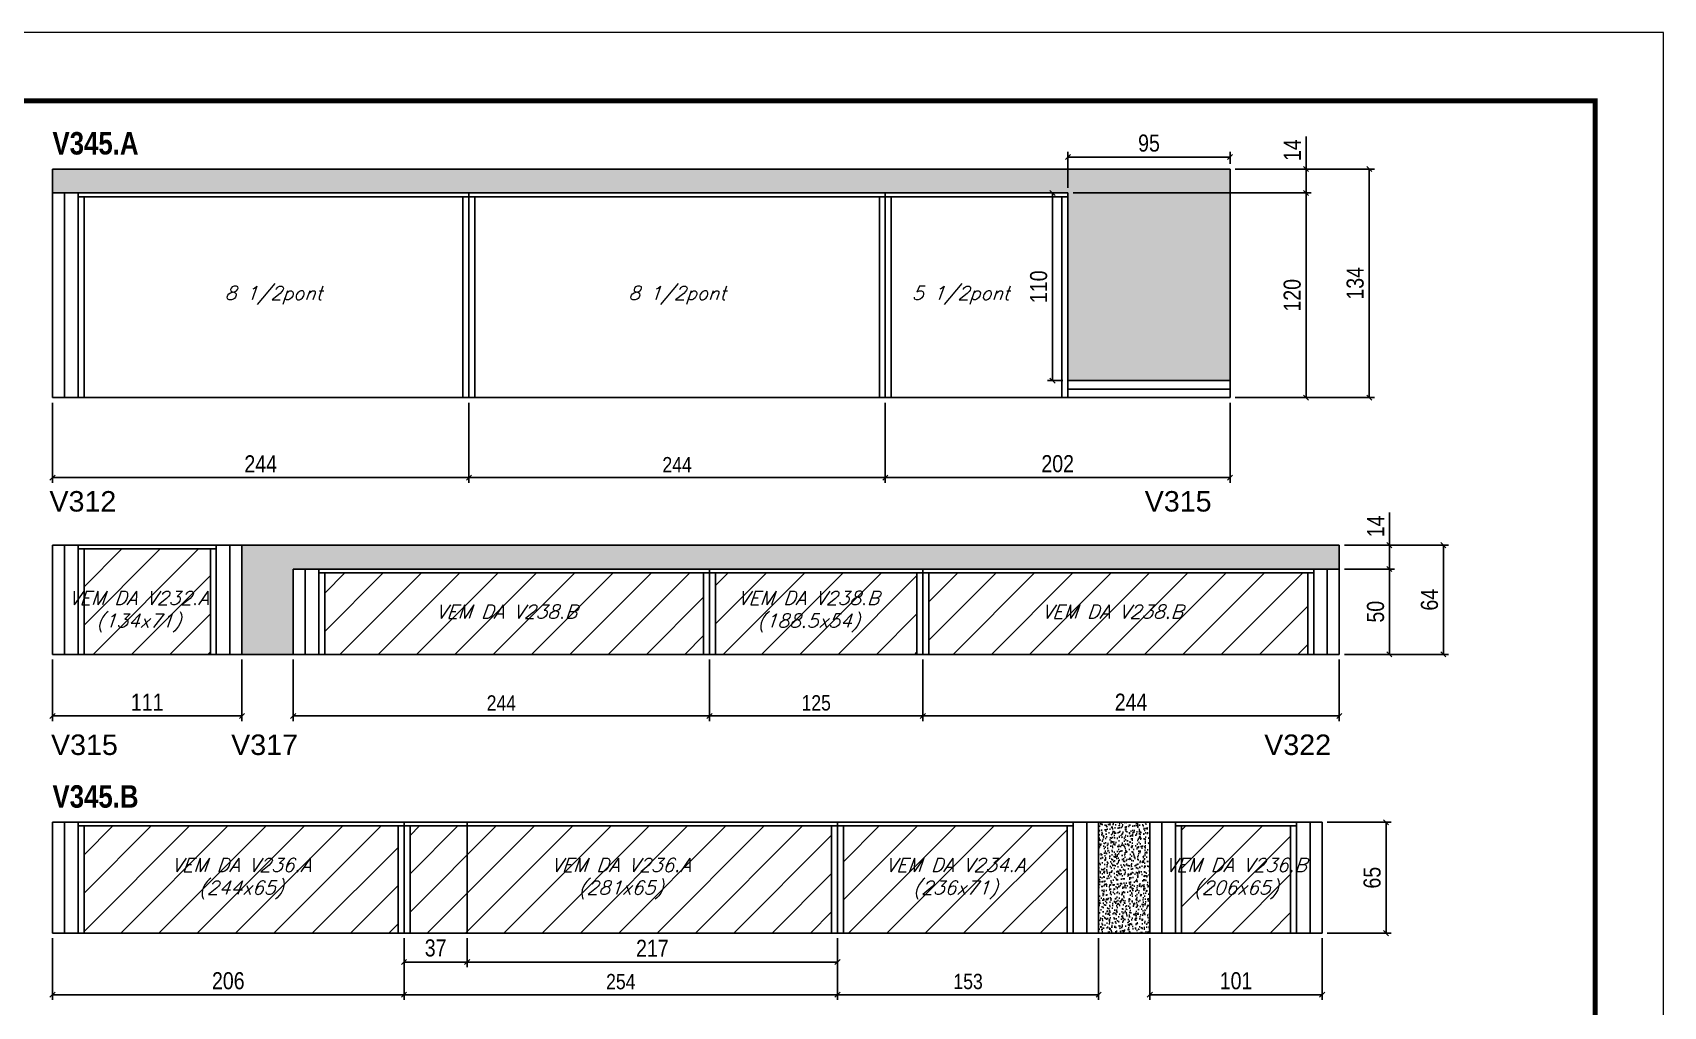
# Model space of a CAD drawing. Extents: x 13154 to 22413, y 1253 to 30260.
# Drawn here: x 18466 to 19421, y 21258 to 21829 of the extents above; entities that cross this region are included whole.
import ezdxf

# ---------------------------------------------------------------- set-up
doc = ezdxf.new("R2010")
doc.units = 0
doc.linetypes.add('DASHED', pattern=[0.75, 0.5, -0.25])
for name, color, linetype in [('5', 5, 'Continuous'), ('COTA', 241, 'Continuous'), ('NOMENCLATURA', 7, 'Continuous'), ('Painéis', 200, 'Continuous'), ('SARR_2.2x10', 60, 'Continuous'), ('SARR_2.2x7', 40, 'Continuous'), ('SARR_3.5x7', 81, 'Continuous'), ('texto', 7, 'Continuous')]:
    doc.layers.add(name, color=color, linetype=linetype)
for name, color, linetype, lineweight in [('Folhas', 255, 'Continuous', 9), ('Hachura', 251, 'Continuous', 9), ('SARRAFO DE PRESSAO', 251, 'DASHED', 9)]:
    doc.layers.add(name, color=color, linetype=linetype, lineweight=lineweight)
doc.styles.add('COTA TECNICA', font='techl___.ttf', dxfattribs={"height": 10})
doc.styles.add('COTA TECNICA-50', font='techl___.ttf', dxfattribs={"height": 9})
doc.styles.add('Romans', font='romans.shx')
doc.styles.get("Standard").update_dxf_attribs({"font": 'arial.ttf'})
doc.styles.add('TECNICA', font='techb___.ttf', dxfattribs={"height": 10})
doc.dimstyles.new('COTA PAINEL-50', dxfattribs={"dimtxt": 9, "dimasz": 3, "dimexe": 3, "dimexo": 3, "dimgap": 3, "dimtad": 1, "dimdec": 1, "dimzin": 12, "dimdsep": 46, "dimtxsty": 'COTA TECNICA-50', "dimblk1": 'OBLIQUE', "dimblk2": 'OBLIQUE', "dimsah": 1, "dimcen": 0.9, "dimclrd": 4, "dimclre": 4, "dimclrt": 240, "dimadec": 1, "dimazin": 3, "dimtfac": 1, "dimtdec": 1, "dimtmove": 0, "dimatfit": 3, "dimfxl": 1, "dimtolj": 1, "dimtzin": 12, "dimarcsym": 0})
doc.dimstyles.new('PAINEL', dxfattribs={"dimtxt": 10, "dimasz": 3, "dimexe": 3, "dimexo": 3, "dimgap": 3, "dimtad": 1, "dimdec": 1, "dimzin": 12, "dimdsep": 46, "dimtxsty": 'COTA TECNICA', "dimblk1": 'OBLIQUE', "dimblk2": 'OBLIQUE', "dimsah": 1, "dimcen": 0.9, "dimclrd": 4, "dimclre": 4, "dimclrt": 240, "dimadec": 1, "dimazin": 3, "dimtfac": 1, "dimtdec": 1, "dimtmove": 0, "dimatfit": 3, "dimfxl": 1, "dimtolj": 1, "dimtzin": 12, "dimarcsym": 0})

# ---------------------------------------------------------------- blocks, each defined once
blk = doc.blocks.new('9999999999')
at = {"layer": 'Folhas'}
blk.add_lwpolyline([(98138.98, 34190.21), (99623.98, 34190.21), (99623.98, 35240.21), (98138.98, 35240.21)], close=True, dxfattribs=at)
at = {"layer": 'Folhas', "color": 30, "const_width": 3}
blk.add_lwpolyline([(98213.98, 34230.21), (99583.98, 34230.21), (99583.98, 35200.21), (98213.98, 35200.21)], close=True, dxfattribs=at)
blk = doc.blocks.new('_Oblique')
at = {"color": 0, "linetype": 'ByBlock', "lineweight": -2}
blk.add_line((-0.5, -0.5), (0.5, 0.5), dxfattribs=at)
blk = doc.blocks.new('*D19')
at = {"layer": 'COTA', "color": 4, "linetype": 'ByBlock', "lineweight": -2, "transparency": 16777216}
for p, q in [((18721.47, 21612.18), (18721.47, 21565.31)), ((18965.47, 21612.18), (18965.47, 21565.31)), ((18721.47, 21568.31), (18965.47, 21568.31))]:
    blk.add_line(p, q, dxfattribs=at)
at = {"layer": 'Defpoints', "color": 0, "linetype": 'ByBlock', "transparency": 16777216}
for p in [(18721.47, 21615.18), (18965.47, 21615.18), (18965.47, 21568.31)]:
    blk.add_point(p, dxfattribs=at)
at = {"layer": 'COTA', "color": 4, "linetype": 'ByBlock', "lineweight": -2, "transparency": 16777216, "xscale": 3, "yscale": 3, "zscale": 3, "rotation": 180}
blk.add_blockref('_Oblique', (18721.47, 21568.31), dxfattribs=at)
at = {"layer": 'COTA', "color": 4, "linetype": 'ByBlock', "lineweight": -2, "transparency": 16777216, "xscale": 3, "yscale": 3, "zscale": 3}
blk.add_blockref('_Oblique', (18965.47, 21568.31), dxfattribs=at)
at = {"layer": 'COTA', "color": 240, "linetype": 'ByBlock', "transparency": 16777216, "insert": (18843.47, 21575.87), "char_height": 9, "attachment_point": 5, "style": 'COTA TECNICA-50'}
blk.add_mtext('\\A1;244', dxfattribs=at)
blk = doc.blocks.new('*D686')
at = {"layer": 'COTA', "color": 4, "linetype": 'ByBlock', "lineweight": -2, "transparency": 16777216}
for p, q in [((18477.47, 21612.18), (18477.47, 21565.31)), ((18721.47, 21612.18), (18721.47, 21565.31)), ((18721.47, 21568.31), (18477.47, 21568.31))]:
    blk.add_line(p, q, dxfattribs=at)
at = {"layer": 'Defpoints', "color": 0, "linetype": 'ByBlock', "transparency": 16777216}
for p in [(18477.47, 21615.18), (18721.47, 21615.18), (18477.47, 21568.31)]:
    blk.add_point(p, dxfattribs=at)
at = {"layer": 'COTA', "color": 4, "linetype": 'ByBlock', "lineweight": -2, "transparency": 16777216, "xscale": 3, "yscale": 3, "zscale": 3, "rotation": 180}
blk.add_blockref('_Oblique', (18477.47, 21568.31), dxfattribs=at)
at = {"layer": 'COTA', "color": 4, "linetype": 'ByBlock', "lineweight": -2, "transparency": 16777216, "xscale": 3, "yscale": 3, "zscale": 3}
blk.add_blockref('_Oblique', (18721.47, 21568.31), dxfattribs=at)
at = {"layer": 'COTA', "color": 240, "linetype": 'ByBlock', "transparency": 16777216, "insert": (18599.47, 21576.38), "char_height": 10, "attachment_point": 5, "style": 'COTA TECNICA'}
blk.add_mtext('\\A1;244', dxfattribs=at)
blk = doc.blocks.new('*D20')
at = {"layer": 'COTA', "color": 4, "linetype": 'ByBlock', "lineweight": -2, "transparency": 16777216}
for p, q in [((18965.47, 21612.18), (18965.47, 21565.31)), ((19167.47, 21612.18), (19167.47, 21565.31)), ((19167.47, 21568.31), (18965.47, 21568.31))]:
    blk.add_line(p, q, dxfattribs=at)
at = {"layer": 'Defpoints', "color": 0, "linetype": 'ByBlock', "transparency": 16777216}
for p in [(18965.47, 21615.18), (19167.47, 21615.18), (18965.47, 21568.31)]:
    blk.add_point(p, dxfattribs=at)
at = {"layer": 'COTA', "color": 4, "linetype": 'ByBlock', "lineweight": -2, "transparency": 16777216, "xscale": 3, "yscale": 3, "zscale": 3, "rotation": 180}
blk.add_blockref('_Oblique', (18965.47, 21568.31), dxfattribs=at)
at = {"layer": 'COTA', "color": 4, "linetype": 'ByBlock', "lineweight": -2, "transparency": 16777216, "xscale": 3, "yscale": 3, "zscale": 3}
blk.add_blockref('_Oblique', (19167.47, 21568.31), dxfattribs=at)
at = {"layer": 'COTA', "color": 240, "linetype": 'ByBlock', "transparency": 16777216, "insert": (19066.47, 21576.41), "char_height": 10, "attachment_point": 5, "style": 'COTA TECNICA'}
blk.add_mtext('\\A1;202', dxfattribs=at)
blk = doc.blocks.new('*D21')
at = {"layer": 'COTA', "color": 4, "linetype": 'ByBlock', "lineweight": -2, "transparency": 16777216}
for p, q in [((19072.47, 21738.18), (19072.47, 21759.19)), ((19167.47, 21752.18), (19167.47, 21759.19)), ((19167.47, 21756.19), (19072.47, 21756.19))]:
    blk.add_line(p, q, dxfattribs=at)
at = {"layer": 'Defpoints', "color": 0, "linetype": 'ByBlock', "transparency": 16777216}
for p in [(19072.47, 21756.19), (19167.47, 21749.18), (19072.47, 21735.18)]:
    blk.add_point(p, dxfattribs=at)
at = {"layer": 'COTA', "color": 4, "linetype": 'ByBlock', "lineweight": -2, "transparency": 16777216, "xscale": 3, "yscale": 3, "zscale": 3, "rotation": 180}
blk.add_blockref('_Oblique', (19072.47, 21756.19), dxfattribs=at)
at = {"layer": 'COTA', "color": 4, "linetype": 'ByBlock', "lineweight": -2, "transparency": 16777216, "xscale": 3, "yscale": 3, "zscale": 3}
blk.add_blockref('_Oblique', (19167.47, 21756.19), dxfattribs=at)
at = {"layer": 'COTA', "color": 240, "linetype": 'ByBlock', "transparency": 16777216, "insert": (19119.97, 21764.33), "char_height": 10, "attachment_point": 5, "style": 'COTA TECNICA'}
blk.add_mtext('\\A1;95', dxfattribs=at)
blk = doc.blocks.new('*D687')
at = {"layer": 'COTA', "color": 4, "linetype": 'ByBlock', "lineweight": -2, "transparency": 16777216}
for p, q in [((19069.47, 21735.18), (19060.45, 21735.18)), ((19063.45, 21735.18), (19063.45, 21625.18)), ((19069.47, 21625.18), (19060.45, 21625.18))]:
    blk.add_line(p, q, dxfattribs=at)
at = {"layer": 'Defpoints', "color": 0, "linetype": 'ByBlock', "transparency": 16777216}
for p in [(19072.47, 21735.18), (19063.45, 21625.18), (19072.47, 21625.18)]:
    blk.add_point(p, dxfattribs=at)
at = {"layer": 'COTA', "color": 4, "linetype": 'ByBlock', "lineweight": -2, "transparency": 16777216, "xscale": 3, "yscale": 3, "zscale": 3}
for p, rotation in [((19063.45, 21735.18), 90), ((19063.45, 21625.18), 270)]:
    blk.add_blockref('_Oblique', p, dxfattribs=dict(at, rotation=rotation))
at = {"layer": 'COTA', "color": 240, "linetype": 'ByBlock', "transparency": 16777216, "insert": (19055.35, 21680.18), "char_height": 10, "attachment_point": 5, "rotation": 90, "style": 'COTA TECNICA'}
blk.add_mtext('\\A1;110', dxfattribs=at)
blk = doc.blocks.new('*D688')
at = {"layer": 'COTA', "color": 4, "linetype": 'ByBlock', "lineweight": -2, "transparency": 16777216}
for p, q in [((19075.47, 21735.18), (19215.02, 21735.18)), ((19212.02, 21615.18), (19212.02, 21735.18)), ((19170.47, 21615.18), (19215.02, 21615.18))]:
    blk.add_line(p, q, dxfattribs=at)
at = {"layer": 'Defpoints', "color": 0, "linetype": 'ByBlock', "transparency": 16777216}
for p in [(19072.47, 21735.18), (19212.02, 21735.18), (19167.47, 21615.18)]:
    blk.add_point(p, dxfattribs=at)
at = {"layer": 'COTA', "color": 4, "linetype": 'ByBlock', "lineweight": -2, "transparency": 16777216, "xscale": 3, "yscale": 3, "zscale": 3}
for p, rotation in [((19212.02, 21735.18), 90), ((19212.02, 21615.18), 270)]:
    blk.add_blockref('_Oblique', p, dxfattribs=dict(at, rotation=rotation))
at = {"layer": 'COTA', "color": 240, "linetype": 'ByBlock', "transparency": 16777216, "insert": (19203.92, 21675.18), "char_height": 10, "attachment_point": 5, "rotation": 90, "style": 'COTA TECNICA'}
blk.add_mtext('\\A1;120', dxfattribs=at)
blk = doc.blocks.new('*D689')
at = {"layer": 'COTA', "color": 4, "linetype": 'ByBlock', "lineweight": -2, "transparency": 16777216}
for p, q in [((19212.02, 21749.18), (19212.02, 21768.29)), ((19170.47, 21749.18), (19215.02, 21749.18)), ((19212.02, 21735.18), (19212.02, 21749.18)), ((19075.47, 21735.18), (19215.02, 21735.18))]:
    blk.add_line(p, q, dxfattribs=at)
at = {"layer": 'Defpoints', "color": 0, "linetype": 'ByBlock', "transparency": 16777216}
for p in [(19167.47, 21749.18), (19212.02, 21749.18), (19072.47, 21735.18)]:
    blk.add_point(p, dxfattribs=at)
at = {"layer": 'COTA', "color": 4, "linetype": 'ByBlock', "lineweight": -2, "transparency": 16777216, "xscale": 3, "yscale": 3, "zscale": 3}
for p, rotation in [((19212.02, 21749.18), 90), ((19212.02, 21735.18), 270)]:
    blk.add_blockref('_Oblique', p, dxfattribs=dict(at, rotation=rotation))
at = {"layer": 'COTA', "color": 240, "linetype": 'ByBlock', "transparency": 16777216, "insert": (19203.95, 21760.24), "char_height": 10, "attachment_point": 5, "rotation": 90, "style": 'COTA TECNICA'}
blk.add_mtext('\\A1;14', dxfattribs=at)
blk = doc.blocks.new('*D690')
at = {"layer": 'COTA', "color": 4, "linetype": 'ByBlock', "lineweight": -2, "transparency": 16777216}
for p, q in [((19170.47, 21749.18), (19252.03, 21749.18)), ((19249.03, 21615.18), (19249.03, 21749.18)), ((19170.47, 21615.18), (19252.03, 21615.18))]:
    blk.add_line(p, q, dxfattribs=at)
at = {"layer": 'Defpoints', "color": 0, "linetype": 'ByBlock', "transparency": 16777216}
for p in [(19167.47, 21749.18), (19249.03, 21749.18), (19167.47, 21615.18)]:
    blk.add_point(p, dxfattribs=at)
at = {"layer": 'COTA', "color": 4, "linetype": 'ByBlock', "lineweight": -2, "transparency": 16777216, "xscale": 3, "yscale": 3, "zscale": 3}
for p, rotation in [((19249.03, 21749.18), 90), ((19249.03, 21615.18), 270)]:
    blk.add_blockref('_Oblique', p, dxfattribs=dict(at, rotation=rotation))
at = {"layer": 'COTA', "color": 240, "linetype": 'ByBlock', "transparency": 16777216, "insert": (19240.81, 21682.18), "char_height": 10, "attachment_point": 5, "rotation": 90, "style": 'COTA TECNICA'}
blk.add_mtext('\\A1;134', dxfattribs=at)
blk = doc.blocks.new('*D22')
at = {"layer": 'COTA', "color": 4, "linetype": 'ByBlock', "lineweight": -2, "transparency": 16777216}
for p, q in [((18862.47, 21461.72), (18862.47, 21425.63)), ((18987.47, 21461.72), (18987.47, 21425.63)), ((18987.47, 21428.63), (18862.47, 21428.63))]:
    blk.add_line(p, q, dxfattribs=at)
at = {"layer": 'Defpoints', "color": 0, "linetype": 'ByBlock', "transparency": 16777216}
for p in [(18862.47, 21464.72), (18987.47, 21464.72), (18862.47, 21428.63)]:
    blk.add_point(p, dxfattribs=at)
at = {"layer": 'COTA', "color": 4, "linetype": 'ByBlock', "lineweight": -2, "transparency": 16777216, "xscale": 3, "yscale": 3, "zscale": 3, "rotation": 180}
blk.add_blockref('_Oblique', (18862.47, 21428.63), dxfattribs=at)
at = {"layer": 'COTA', "color": 4, "linetype": 'ByBlock', "lineweight": -2, "transparency": 16777216, "xscale": 3, "yscale": 3, "zscale": 3}
blk.add_blockref('_Oblique', (18987.47, 21428.63), dxfattribs=at)
at = {"layer": 'COTA', "color": 240, "linetype": 'ByBlock', "transparency": 16777216, "insert": (18924.97, 21436.23), "char_height": 9, "attachment_point": 5, "style": 'COTA TECNICA-50'}
blk.add_mtext('\\A1;125', dxfattribs=at)
blk = doc.blocks.new('*D691')
at = {"layer": 'COTA', "color": 4, "linetype": 'ByBlock', "lineweight": -2, "transparency": 16777216}
for p, q in [((18618.47, 21461.72), (18618.47, 21425.63)), ((18862.47, 21461.72), (18862.47, 21425.63)), ((18862.47, 21428.63), (18618.47, 21428.63))]:
    blk.add_line(p, q, dxfattribs=at)
at = {"layer": 'Defpoints', "color": 0, "linetype": 'ByBlock', "transparency": 16777216}
for p in [(18618.47, 21464.72), (18862.47, 21464.72), (18618.47, 21428.63)]:
    blk.add_point(p, dxfattribs=at)
at = {"layer": 'COTA', "color": 4, "linetype": 'ByBlock', "lineweight": -2, "transparency": 16777216, "xscale": 3, "yscale": 3, "zscale": 3, "rotation": 180}
blk.add_blockref('_Oblique', (18618.47, 21428.63), dxfattribs=at)
at = {"layer": 'COTA', "color": 4, "linetype": 'ByBlock', "lineweight": -2, "transparency": 16777216, "xscale": 3, "yscale": 3, "zscale": 3}
blk.add_blockref('_Oblique', (18862.47, 21428.63), dxfattribs=at)
at = {"layer": 'COTA', "color": 240, "linetype": 'ByBlock', "transparency": 16777216, "insert": (18740.47, 21436.19), "char_height": 9, "attachment_point": 5, "style": 'COTA TECNICA-50'}
blk.add_mtext('\\A1;244', dxfattribs=at)
blk = doc.blocks.new('*D692')
at = {"layer": 'COTA', "color": 4, "linetype": 'ByBlock', "lineweight": -2, "transparency": 16777216}
for p, q in [((18987.47, 21461.72), (18987.47, 21425.63)), ((19231.47, 21461.72), (19231.47, 21425.63)), ((18987.47, 21428.63), (19231.47, 21428.63))]:
    blk.add_line(p, q, dxfattribs=at)
at = {"layer": 'Defpoints', "color": 0, "linetype": 'ByBlock', "transparency": 16777216}
for p in [(18987.47, 21464.72), (19231.47, 21464.72), (19231.47, 21428.63)]:
    blk.add_point(p, dxfattribs=at)
at = {"layer": 'COTA', "color": 4, "linetype": 'ByBlock', "lineweight": -2, "transparency": 16777216, "xscale": 3, "yscale": 3, "zscale": 3, "rotation": 180}
blk.add_blockref('_Oblique', (18987.47, 21428.63), dxfattribs=at)
at = {"layer": 'COTA', "color": 4, "linetype": 'ByBlock', "lineweight": -2, "transparency": 16777216, "xscale": 3, "yscale": 3, "zscale": 3}
blk.add_blockref('_Oblique', (19231.47, 21428.63), dxfattribs=at)
at = {"layer": 'COTA', "color": 240, "linetype": 'ByBlock', "transparency": 16777216, "insert": (19109.47, 21436.7), "char_height": 10, "attachment_point": 5, "style": 'COTA TECNICA'}
blk.add_mtext('\\A1;244', dxfattribs=at)
blk = doc.blocks.new('*D693')
at = {"layer": 'COTA', "color": 4, "linetype": 'ByBlock', "lineweight": -2, "transparency": 16777216}
for p, q in [((19234.47, 21528.72), (19295.45, 21528.72)), ((19292.45, 21464.72), (19292.45, 21528.72)), ((19234.47, 21464.72), (19295.45, 21464.72))]:
    blk.add_line(p, q, dxfattribs=at)
at = {"layer": 'Defpoints', "color": 0, "linetype": 'ByBlock', "transparency": 16777216}
for p in [(19231.47, 21528.72), (19292.45, 21528.72), (19231.47, 21464.72)]:
    blk.add_point(p, dxfattribs=at)
at = {"layer": 'COTA', "color": 4, "linetype": 'ByBlock', "lineweight": -2, "transparency": 16777216, "xscale": 3, "yscale": 3, "zscale": 3}
for p, rotation in [((19292.45, 21528.72), 90), ((19292.45, 21464.72), 270)]:
    blk.add_blockref('_Oblique', p, dxfattribs=dict(at, rotation=rotation))
at = {"layer": 'COTA', "color": 240, "linetype": 'ByBlock', "transparency": 16777216, "insert": (19284.35, 21496.72), "char_height": 10, "attachment_point": 5, "rotation": 90, "style": 'COTA TECNICA'}
blk.add_mtext('\\A1;64', dxfattribs=at)
blk = doc.blocks.new('*D694')
at = {"layer": 'COTA', "color": 4, "linetype": 'ByBlock', "lineweight": -2, "transparency": 16777216}
for p, q in [((19234.47, 21514.72), (19263.86, 21514.72)), ((19260.86, 21464.72), (19260.86, 21514.72)), ((19234.47, 21464.72), (19263.86, 21464.72))]:
    blk.add_line(p, q, dxfattribs=at)
at = {"layer": 'Defpoints', "color": 0, "linetype": 'ByBlock', "transparency": 16777216}
for p in [(19231.47, 21514.72), (19260.86, 21514.72), (19231.47, 21464.72)]:
    blk.add_point(p, dxfattribs=at)
at = {"layer": 'COTA', "color": 4, "linetype": 'ByBlock', "lineweight": -2, "transparency": 16777216, "xscale": 3, "yscale": 3, "zscale": 3}
for p, rotation in [((19260.86, 21514.72), 90), ((19260.86, 21464.72), 270)]:
    blk.add_blockref('_Oblique', p, dxfattribs=dict(at, rotation=rotation))
at = {"layer": 'COTA', "color": 240, "linetype": 'ByBlock', "transparency": 16777216, "insert": (19252.75, 21489.72), "char_height": 10, "attachment_point": 5, "rotation": 90, "style": 'COTA TECNICA'}
blk.add_mtext('\\A1;50', dxfattribs=at)
blk = doc.blocks.new('*D695')
at = {"layer": 'COTA', "color": 4, "linetype": 'ByBlock', "lineweight": -2, "transparency": 16777216}
for p, q in [((19260.86, 21528.72), (19260.86, 21547.83)), ((19234.47, 21528.72), (19263.86, 21528.72)), ((19260.86, 21514.72), (19260.86, 21528.72)), ((19234.47, 21514.72), (19263.86, 21514.72))]:
    blk.add_line(p, q, dxfattribs=at)
at = {"layer": 'Defpoints', "color": 0, "linetype": 'ByBlock', "transparency": 16777216}
for p in [(19231.47, 21528.72), (19260.86, 21528.72), (19231.47, 21514.72)]:
    blk.add_point(p, dxfattribs=at)
at = {"layer": 'COTA', "color": 4, "linetype": 'ByBlock', "lineweight": -2, "transparency": 16777216, "xscale": 3, "yscale": 3, "zscale": 3}
for p, rotation in [((19260.86, 21528.72), 90), ((19260.86, 21514.72), 270)]:
    blk.add_blockref('_Oblique', p, dxfattribs=dict(at, rotation=rotation))
at = {"layer": 'COTA', "color": 240, "linetype": 'ByBlock', "transparency": 16777216, "insert": (19252.79, 21539.77), "char_height": 10, "attachment_point": 5, "rotation": 90, "style": 'COTA TECNICA'}
blk.add_mtext('\\A1;14', dxfattribs=at)
blk = doc.blocks.new('*D696')
at = {"layer": 'COTA', "color": 4, "linetype": 'ByBlock', "lineweight": -2, "transparency": 16777216}
for p, q in [((18477.47, 21461.72), (18477.47, 21425.63)), ((18588.47, 21461.72), (18588.47, 21425.63)), ((18588.47, 21428.63), (18477.47, 21428.63))]:
    blk.add_line(p, q, dxfattribs=at)
at = {"layer": 'Defpoints', "color": 0, "linetype": 'ByBlock', "transparency": 16777216}
for p in [(18477.47, 21464.72), (18588.47, 21464.72), (18477.47, 21428.63)]:
    blk.add_point(p, dxfattribs=at)
at = {"layer": 'COTA', "color": 4, "linetype": 'ByBlock', "lineweight": -2, "transparency": 16777216, "xscale": 3, "yscale": 3, "zscale": 3, "rotation": 180}
blk.add_blockref('_Oblique', (18477.47, 21428.63), dxfattribs=at)
at = {"layer": 'COTA', "color": 4, "linetype": 'ByBlock', "lineweight": -2, "transparency": 16777216, "xscale": 3, "yscale": 3, "zscale": 3}
blk.add_blockref('_Oblique', (18588.47, 21428.63), dxfattribs=at)
at = {"layer": 'COTA', "color": 240, "linetype": 'ByBlock', "transparency": 16777216, "insert": (18532.97, 21436.69), "char_height": 10, "attachment_point": 5, "style": 'COTA TECNICA'}
blk.add_mtext('\\A1;111', dxfattribs=at)
blk = doc.blocks.new('*D25')
at = {"layer": 'COTA', "color": 4, "linetype": 'ByBlock', "lineweight": -2, "transparency": 16777216}
for p, q in [((18683.47, 21298.31), (18683.47, 21262.23)), ((18937.47, 21298.31), (18937.47, 21262.23)), ((18683.47, 21265.23), (18937.47, 21265.23))]:
    blk.add_line(p, q, dxfattribs=at)
at = {"layer": 'Defpoints', "color": 0, "linetype": 'ByBlock', "transparency": 16777216}
for p in [(18683.47, 21301.31), (18937.47, 21301.31), (18937.47, 21265.23)]:
    blk.add_point(p, dxfattribs=at)
at = {"layer": 'COTA', "color": 4, "linetype": 'ByBlock', "lineweight": -2, "transparency": 16777216, "xscale": 3, "yscale": 3, "zscale": 3, "rotation": 180}
blk.add_blockref('_Oblique', (18683.47, 21265.23), dxfattribs=at)
at = {"layer": 'COTA', "color": 4, "linetype": 'ByBlock', "lineweight": -2, "transparency": 16777216, "xscale": 3, "yscale": 3, "zscale": 3}
blk.add_blockref('_Oblique', (18937.47, 21265.23), dxfattribs=at)
at = {"layer": 'COTA', "color": 240, "linetype": 'ByBlock', "transparency": 16777216, "insert": (18810.47, 21272.82), "char_height": 9, "attachment_point": 5, "style": 'COTA TECNICA-50'}
blk.add_mtext('\\A1;254', dxfattribs=at)
blk = doc.blocks.new('*D712')
at = {"layer": 'COTA', "color": 4, "linetype": 'ByBlock', "lineweight": -2, "transparency": 16777216}
for p, q in [((18937.47, 21298.31), (18937.47, 21262.23)), ((19090.47, 21298.31), (19090.47, 21262.23)), ((18937.47, 21265.23), (19090.47, 21265.23))]:
    blk.add_line(p, q, dxfattribs=at)
at = {"layer": 'Defpoints', "color": 0, "linetype": 'ByBlock', "transparency": 16777216}
for p in [(18937.47, 21301.31), (19090.47, 21301.31), (19090.47, 21265.23)]:
    blk.add_point(p, dxfattribs=at)
at = {"layer": 'COTA', "color": 4, "linetype": 'ByBlock', "lineweight": -2, "transparency": 16777216, "xscale": 3, "yscale": 3, "zscale": 3, "rotation": 180}
blk.add_blockref('_Oblique', (18937.47, 21265.23), dxfattribs=at)
at = {"layer": 'COTA', "color": 4, "linetype": 'ByBlock', "lineweight": -2, "transparency": 16777216, "xscale": 3, "yscale": 3, "zscale": 3}
blk.add_blockref('_Oblique', (19090.47, 21265.23), dxfattribs=at)
at = {"layer": 'COTA', "color": 240, "linetype": 'ByBlock', "transparency": 16777216, "insert": (19013.97, 21272.92), "char_height": 9, "attachment_point": 5, "style": 'COTA TECNICA-50'}
blk.add_mtext('\\A1;153', dxfattribs=at)
blk = doc.blocks.new('*D713')
at = {"layer": 'COTA', "color": 4, "linetype": 'ByBlock', "lineweight": -2, "transparency": 16777216}
for p, q in [((18477.47, 21298.31), (18477.47, 21262.23)), ((18683.47, 21298.31), (18683.47, 21262.23)), ((18683.47, 21265.23), (18477.47, 21265.23))]:
    blk.add_line(p, q, dxfattribs=at)
at = {"layer": 'Defpoints', "color": 0, "linetype": 'ByBlock', "transparency": 16777216}
for p in [(18477.47, 21301.31), (18683.47, 21301.31), (18477.47, 21265.23)]:
    blk.add_point(p, dxfattribs=at)
at = {"layer": 'COTA', "color": 4, "linetype": 'ByBlock', "lineweight": -2, "transparency": 16777216, "xscale": 3, "yscale": 3, "zscale": 3, "rotation": 180}
blk.add_blockref('_Oblique', (18477.47, 21265.23), dxfattribs=at)
at = {"layer": 'COTA', "color": 4, "linetype": 'ByBlock', "lineweight": -2, "transparency": 16777216, "xscale": 3, "yscale": 3, "zscale": 3}
blk.add_blockref('_Oblique', (18683.47, 21265.23), dxfattribs=at)
at = {"layer": 'COTA', "color": 240, "linetype": 'ByBlock', "transparency": 16777216, "insert": (18580.47, 21273.33), "char_height": 10, "attachment_point": 5, "style": 'COTA TECNICA'}
blk.add_mtext('\\A1;206', dxfattribs=at)
blk = doc.blocks.new('*D714')
at = {"layer": 'COTA', "color": 4, "linetype": 'ByBlock', "lineweight": -2, "transparency": 16777216}
for p, q in [((19120.47, 21298.31), (19120.47, 21262.23)), ((19221.47, 21298.31), (19221.47, 21262.23)), ((19120.47, 21265.23), (19221.47, 21265.23))]:
    blk.add_line(p, q, dxfattribs=at)
at = {"layer": 'Defpoints', "color": 0, "linetype": 'ByBlock', "transparency": 16777216}
for p in [(19120.47, 21301.31), (19221.47, 21301.31), (19221.47, 21265.23)]:
    blk.add_point(p, dxfattribs=at)
at = {"layer": 'COTA', "color": 4, "linetype": 'ByBlock', "lineweight": -2, "transparency": 16777216, "xscale": 3, "yscale": 3, "zscale": 3, "rotation": 180}
blk.add_blockref('_Oblique', (19120.47, 21265.23), dxfattribs=at)
at = {"layer": 'COTA', "color": 4, "linetype": 'ByBlock', "lineweight": -2, "transparency": 16777216, "xscale": 3, "yscale": 3, "zscale": 3}
blk.add_blockref('_Oblique', (19221.47, 21265.23), dxfattribs=at)
at = {"layer": 'COTA', "color": 240, "linetype": 'ByBlock', "transparency": 16777216, "insert": (19170.97, 21273.33), "char_height": 10, "attachment_point": 5, "style": 'COTA TECNICA'}
blk.add_mtext('\\A1;101', dxfattribs=at)
blk = doc.blocks.new('*D715')
at = {"layer": 'COTA', "color": 4, "linetype": 'ByBlock', "lineweight": -2, "transparency": 16777216}
for p, q in [((19224.47, 21366.31), (19261.85, 21366.31)), ((19258.85, 21366.31), (19258.85, 21301.31)), ((19224.47, 21301.31), (19261.85, 21301.31))]:
    blk.add_line(p, q, dxfattribs=at)
at = {"layer": 'Defpoints', "color": 0, "linetype": 'ByBlock', "transparency": 16777216}
for p in [(19221.47, 21366.31), (19221.47, 21301.31), (19258.85, 21301.31)]:
    blk.add_point(p, dxfattribs=at)
at = {"layer": 'COTA', "color": 4, "linetype": 'ByBlock', "lineweight": -2, "transparency": 16777216, "xscale": 3, "yscale": 3, "zscale": 3}
for p, rotation in [((19258.85, 21366.31), 90), ((19258.85, 21301.31), 270)]:
    blk.add_blockref('_Oblique', p, dxfattribs=dict(at, rotation=rotation))
at = {"layer": 'COTA', "color": 240, "linetype": 'ByBlock', "transparency": 16777216, "insert": (19250.74, 21333.81), "char_height": 10, "attachment_point": 5, "rotation": 90, "style": 'COTA TECNICA'}
blk.add_mtext('\\A1;65', dxfattribs=at)
blk = doc.blocks.new('*D3311')
at = {"layer": 'COTA', "color": 4, "lineweight": -2, "transparency": 16777216}
for p, q in [((18683.47, 21298.31), (18683.47, 21281.37)), ((18720.47, 21298.31), (18720.47, 21281.37)), ((18683.47, 21284.37), (18720.47, 21284.37))]:
    blk.add_line(p, q, dxfattribs=at)
at = {"layer": 'Defpoints', "color": 0, "transparency": 16777216}
for p in [(18683.47, 21301.31), (18720.47, 21301.31), (18720.47, 21284.37)]:
    blk.add_point(p, dxfattribs=at)
at = {"layer": 'COTA', "color": 4, "lineweight": -2, "transparency": 16777216, "xscale": 3, "yscale": 3, "zscale": 3, "rotation": 180}
blk.add_blockref('_Oblique', (18683.47, 21284.37), dxfattribs=at)
at = {"layer": 'COTA', "color": 4, "lineweight": -2, "transparency": 16777216, "xscale": 3, "yscale": 3, "zscale": 3}
blk.add_blockref('_Oblique', (18720.47, 21284.37), dxfattribs=at)
at = {"layer": 'COTA', "color": 240, "transparency": 16777216, "insert": (18701.97, 21292.58), "char_height": 10, "attachment_point": 5, "style": 'COTA TECNICA'}
blk.add_mtext('\\A1;37', dxfattribs=at)
blk = doc.blocks.new('*D3312')
at = {"layer": 'COTA', "color": 4, "lineweight": -2, "transparency": 16777216}
for p, q in [((18720.47, 21298.31), (18720.47, 21281.37)), ((18937.47, 21298.31), (18937.47, 21281.37)), ((18720.47, 21284.37), (18937.47, 21284.37))]:
    blk.add_line(p, q, dxfattribs=at)
at = {"layer": 'Defpoints', "color": 0, "transparency": 16777216}
for p in [(18720.47, 21301.31), (18937.47, 21301.31), (18937.47, 21284.37)]:
    blk.add_point(p, dxfattribs=at)
at = {"layer": 'COTA', "color": 4, "lineweight": -2, "transparency": 16777216, "xscale": 3, "yscale": 3, "zscale": 3, "rotation": 180}
blk.add_blockref('_Oblique', (18720.47, 21284.37), dxfattribs=at)
at = {"layer": 'COTA', "color": 4, "lineweight": -2, "transparency": 16777216, "xscale": 3, "yscale": 3, "zscale": 3}
blk.add_blockref('_Oblique', (18937.47, 21284.37), dxfattribs=at)
at = {"layer": 'COTA', "color": 240, "transparency": 16777216, "insert": (18828.97, 21292.44), "char_height": 10, "attachment_point": 5, "style": 'COTA TECNICA'}
blk.add_mtext('\\A1;217', dxfattribs=at)

msp = doc.modelspace()

# ---------------------------------------------------------------- hatches: boundary and pattern name
at = {"layer": 'COTA', "linetype": 'ByBlock'}
h = msp.add_hatch(dxfattribs=at)
h.set_pattern_fill('AR-CONC', color=256, scale=0.03)
h.set_pattern_definition([(50, (-115866.6203, -5371.0305), (5.46554007, -0.47817257), [0.5715, -6.2865]), (355, (-115866.62, -5371.0305), (-1.05730264, 5.73170536), [0.4572, -5.02921753]), (100.4514447, (-115866.165, -5371.0704), (4.40823741, 5.25353256), [0.48570026, -5.34270734]), (46.1842, (-115866.62, -5369.5065), (8.13237123, -1.26126984), [0.85725, -9.42975]), (96.6355576, (-115865.9426, -5369.612), (7.122124, 7.42278374), [0.7285507, -8.01406824]), (351.184151, (-115866.62, -5369.5065), (7.122124, 7.42278374), [0.685799, -7.54379196]), (21, (-115865.8583, -5369.8875), (4.54843174, -3.06795595), [0.5715, -6.2865]), (326, (-115865.858, -5369.8875), (1.85406085, 5.52563898), [0.4572, -5.0292]), (71.451445, (-115865.479, -5370.143), (6.40249258, 2.45768307), [0.48570026, -5.34269813]), (37.5, (-115866.6203, -5371.0305), (0.092658098, 2.536651166), [0, -4.96824, 0, -5.1054, 0, -5.04825]), (7.5, (-115866.6203, -5371.0305), (2.004589875, 3.005417245), [0, -2.91084, 0, -4.85394, 0, -1.92405]), (327.5, (-115868.3195, -5371.0305), (4.067717855, -0.17186232), [0, -1.905, 0, -5.9436, 0, -7.8867]), (317.5, (-115869.0815, -5371.0305), (4.44387544, 0.76279473), [0, -2.4765, 0, -3.94716, 0, -5.6007])])
h.paths.add_polyline_path([(19167.47, 21749.18), (18477.47, 21749.18), (18477.47, 21735.18), (19072.47, 21735.18), (19072.47, 21625.18), (19167.47, 21625.18)])
h = msp.add_hatch(dxfattribs=at)
h.set_pattern_fill('AR-CONC', color=256, scale=0.03)
h.set_pattern_definition([(50, (-115856.6203, -5323.6144), (5.46554007, -0.47817257), [0.5715, -6.2865]), (355, (-115856.62, -5323.6144), (-1.05730264, 5.73170536), [0.4572, -5.02921753]), (100.4514447, (-115856.165, -5323.654), (4.40823741, 5.25353256), [0.48570026, -5.34270734]), (46.1842, (-115856.62, -5322.0904), (8.13237123, -1.26126984), [0.85725, -9.42975]), (96.6355576, (-115855.9426, -5322.1955), (7.122124, 7.42278374), [0.7285507, -8.01406824]), (351.184151, (-115856.62, -5322.09), (7.122124, 7.42278374), [0.685799, -7.54379196]), (21, (-115855.8583, -5322.4714), (4.54843174, -3.06795595), [0.5715, -6.2865]), (326, (-115855.858, -5322.4714), (1.85406085, 5.52563898), [0.4572, -5.0292]), (71.451445, (-115855.479, -5322.727), (6.40249258, 2.45768307), [0.48570026, -5.34269813]), (37.5, (-115856.6203, -5323.6144), (0.092658098, 2.536651166), [0, -4.96824, 0, -5.1054, 0, -5.04825]), (7.5, (-115856.6203, -5323.6144), (2.004589875, 3.005417245), [0, -2.91084, 0, -4.85394, 0, -1.92405]), (327.5, (-115858.3195, -5323.6144), (4.067717855, -0.17186232), [0, -1.905, 0, -5.9436, 0, -7.8867]), (317.5, (-115859.0815, -5323.6144), (4.44387544, 0.76279473), [0, -2.4765, 0, -3.94716, 0, -5.6007])])
h.paths.add_polyline_path([(18588.47, 21528.72), (18588.47, 21464.72), (18618.47, 21464.72), (18618.47, 21514.72), (19231.47, 21514.72), (19231.47, 21528.72)])
h = msp.add_hatch(dxfattribs=at)
h.set_pattern_fill('AR-CONC', color=256, scale=0.03)
h.set_pattern_definition([(50, (-115866.6203, -5348.834), (5.46554007, -0.47817257), [0.5715, -6.2865]), (355, (-115866.62, -5348.834), (-1.05730264, 5.73170536), [0.4572, -5.02921753]), (100.4514447, (-115866.165, -5348.8737), (4.40823741, 5.25353256), [0.48570026, -5.34270734]), (46.1842, (-115866.62, -5347.31), (8.13237123, -1.26126984), [0.85725, -9.42975]), (96.6355576, (-115865.9426, -5347.415), (7.122124, 7.42278374), [0.7285507, -8.01406824]), (351.184151, (-115866.62, -5347.31), (7.122124, 7.42278374), [0.685799, -7.54379196]), (21, (-115865.8583, -5347.691), (4.54843174, -3.06795595), [0.5715, -6.2865]), (326, (-115865.858, -5347.691), (1.85406085, 5.52563898), [0.4572, -5.0292]), (71.451445, (-115865.479, -5347.9465), (6.40249258, 2.45768307), [0.48570026, -5.34269813]), (37.5, (-115866.6203, -5348.8339), (0.092658098, 2.536651166), [0, -4.96824, 0, -5.1054, 0, -5.04825]), (7.5, (-115866.6203, -5348.8339), (2.004589875, 3.005417245), [0, -2.91084, 0, -4.85394, 0, -1.92405]), (327.5, (-115868.3195, -5348.8339), (4.067717855, -0.17186232), [0, -1.905, 0, -5.9436, 0, -7.8867]), (317.5, (-115869.0815, -5348.834), (4.44387544, 0.76279473), [0, -2.4765, 0, -3.94716, 0, -5.6007])])
h.paths.add_polyline_path([(19090.47, 21301.31), (19120.47, 21301.31), (19120.47, 21366.31), (19090.47, 21366.31)])
at = {"layer": 'Hachura', "linetype": 'ByBlock'}
h = msp.add_hatch(dxfattribs=at)
h.set_pattern_fill('ANSI31', color=256, scale=5)
h.paths.add_polyline_path([(18495.97, 21526.52), (18495.97, 21464.72), (18569.97, 21464.72), (18569.97, 21526.52)])
h = msp.add_hatch(dxfattribs=at)
h.set_pattern_fill('ANSI31', color=256, scale=5)
h.set_pattern_definition([(45, (10, 0), (-11.22532, 11.22532), [])])
h.paths.add_polyline_path([(18636.97, 21512.52), (18636.97, 21464.72), (18858.97, 21464.72), (18858.97, 21512.52)])
h.paths.add_polyline_path([(18983.97, 21464.72), (18983.97, 21512.52), (18865.97, 21512.52), (18865.97, 21464.72)])
h.paths.add_polyline_path([(18990.97, 21512.52), (18990.97, 21464.72), (19212.97, 21464.72), (19212.97, 21512.52)])
h = msp.add_hatch(dxfattribs=at)
h.set_pattern_fill('ANSI31', color=256, scale=5)
h.paths.add_polyline_path([(18679.97, 21301.31), (18679.97, 21364.11), (18495.97, 21364.11), (18495.97, 21301.31)])
h.paths.add_polyline_path([(18686.97, 21301.31), (18720.47, 21301.31), (18720.47, 21364.11), (18686.97, 21364.11)])
h.paths.add_polyline_path([(18933.97, 21301.31), (18933.97, 21364.11), (18720.47, 21364.11), (18720.47, 21301.31)])
h.paths.add_polyline_path([(19071.97, 21301.31), (19071.97, 21364.11), (18940.97, 21364.11), (18940.97, 21301.31)])
h.paths.add_polyline_path([(19202.97, 21301.31), (19202.97, 21364.11), (19138.97, 21364.11), (19138.97, 21301.31)])

# ---------------------------------------------------------------- linework, layer by layer
at = {"layer": 'COTA', "linetype": 'ByBlock'}
for p, q in [((18477.47, 21735.18), (18477.47, 21749.18)), ((18477.47, 21749.18), (19167.47, 21749.18)), ((19167.47, 21749.18), (19167.47, 21625.18)), ((19072.47, 21625.18), (19072.47, 21615.18)), ((18492.47, 21528.72), (18492.47, 21464.72)), ((18573.47, 21528.72), (18573.47, 21464.72)), ((19231.47, 21528.72), (18588.47, 21528.72)), ((19231.47, 21514.72), (19231.47, 21528.72)), ((19216.47, 21514.72), (19216.47, 21464.72)), ((18588.47, 21464.72), (18618.47, 21464.72)), ((18492.47, 21366.31), (18492.47, 21301.31)), ((19120.47, 21366.31), (19090.47, 21366.31)), ((19135.47, 21366.31), (19135.47, 21301.31)), ((19206.47, 21366.31), (19206.47, 21301.31)), ((19120.47, 21301.31), (19090.47, 21301.31))]:
    msp.add_line(p, q, dxfattribs=at)
at = {"layer": 'Painéis', "linetype": 'Continuous'}
for p, q in [((18477.47, 21615.18), (18477.47, 21735.18)), ((18477.47, 21735.18), (19072.47, 21735.18)), ((18721.47, 21615.18), (18721.47, 21735.18)), ((18965.47, 21615.18), (18965.47, 21735.18)), ((19072.47, 21625.18), (19072.47, 21735.18)), ((19072.47, 21625.18), (19167.47, 21625.18)), ((19167.47, 21615.18), (19167.47, 21625.18)), ((19167.47, 21615.18), (18477.47, 21615.18)), ((18588.47, 21528.72), (18477.47, 21528.72)), ((18477.47, 21528.72), (18477.47, 21464.72)), ((18588.47, 21464.72), (18588.47, 21528.72)), ((18618.47, 21514.72), (18618.47, 21464.72)), ((19231.47, 21514.72), (18618.47, 21514.72)), ((18862.47, 21464.72), (18862.47, 21514.72)), ((18987.47, 21464.72), (18987.47, 21514.72)), ((19231.47, 21464.72), (19231.47, 21514.72)), ((18477.47, 21464.72), (18588.47, 21464.72)), ((18618.47, 21464.72), (19231.47, 21464.72)), ((18477.47, 21301.31), (18477.47, 21366.31)), ((18477.47, 21366.31), (19090.47, 21366.31)), ((18683.47, 21301.31), (18683.47, 21366.31)), ((18720.47, 21301.31), (18720.47, 21366.31)), ((18937.47, 21301.31), (18937.47, 21366.31)), ((19090.47, 21366.31), (19090.47, 21301.31)), ((19120.47, 21301.31), (19120.47, 21366.31)), ((19120.47, 21366.31), (19221.47, 21366.31)), ((19221.47, 21366.31), (19221.47, 21301.31)), ((19090.47, 21301.31), (18477.47, 21301.31)), ((19221.47, 21301.31), (19120.47, 21301.31))]:
    msp.add_line(p, q, dxfattribs=at)
at = {"layer": 'SARR_2.2x10', "linetype": 'ByBlock'}
msp.add_line((19072.47, 21620.18), (19167.47, 21620.18), dxfattribs=at)
at = {"layer": 'SARR_2.2x7', "linetype": 'Continuous'}
for p, q in [((18484.47, 21735.18), (18484.47, 21615.18)), ((18492.47, 21732.98), (18721.47, 21732.98)), ((18721.47, 21732.98), (18965.47, 21732.98)), ((19072.47, 21732.98), (18965.47, 21732.98)), ((18484.47, 21464.72), (18484.47, 21528.72)), ((18581.47, 21464.72), (18581.47, 21528.72)), ((18573.47, 21526.52), (18492.47, 21526.52)), ((18625.47, 21514.72), (18625.47, 21464.72)), ((18862.47, 21512.52), (18633.47, 21512.52)), ((18987.47, 21512.52), (18862.47, 21512.52)), ((19216.47, 21512.52), (18987.47, 21512.52)), ((19224.47, 21464.72), (19224.47, 21514.72)), ((18484.47, 21301.31), (18484.47, 21366.31)), ((19083.47, 21366.31), (19083.47, 21301.31)), ((19127.47, 21301.31), (19127.47, 21366.31)), ((19214.47, 21301.31), (19214.47, 21366.31)), ((18492.47, 21364.11), (18683.47, 21364.11)), ((18683.47, 21364.11), (18937.47, 21364.11)), ((18937.47, 21364.11), (19075.47, 21364.11)), ((19135.47, 21364.11), (19206.47, 21364.11))]:
    msp.add_line(p, q, dxfattribs=at)
at = {"layer": 'SARR_3.5x7'}
for p, q in [((18492.47, 21735.18), (18492.47, 21615.18)), ((18495.97, 21732.98), (18495.97, 21615.18)), ((18717.97, 21732.98), (18717.97, 21615.18)), ((18724.97, 21732.98), (18724.97, 21615.18)), ((18961.97, 21732.98), (18961.97, 21615.18)), ((18968.97, 21732.98), (18968.97, 21615.18)), ((19068.97, 21732.98), (19068.97, 21615.18)), ((18495.97, 21526.52), (18495.97, 21464.72)), ((18569.97, 21526.52), (18569.97, 21464.72)), ((18633.47, 21514.72), (18633.47, 21464.72)), ((18636.97, 21512.52), (18636.97, 21464.72)), ((18858.97, 21512.52), (18858.97, 21464.72)), ((18865.97, 21512.52), (18865.97, 21464.72)), ((18983.97, 21512.52), (18983.97, 21464.72)), ((18990.97, 21512.52), (18990.97, 21464.72)), ((19212.97, 21512.52), (19212.97, 21464.72)), ((19075.47, 21366.31), (19075.47, 21301.31)), ((18495.97, 21364.11), (18495.97, 21301.31)), ((18679.97, 21364.11), (18679.97, 21301.31)), ((18686.97, 21364.11), (18686.97, 21301.31)), ((18933.97, 21364.11), (18933.97, 21301.31)), ((18940.97, 21364.11), (18940.97, 21301.31)), ((19071.97, 21364.11), (19071.97, 21301.31)), ((19138.97, 21364.11), (19138.97, 21301.31)), ((19202.97, 21364.11), (19202.97, 21301.31))]:
    msp.add_line(p, q, dxfattribs=at)

# ---------------------------------------------------------------- block references
at = {"layer": 'SARRAFO DE PRESSAO', "color": 6, "linetype": 'ByBlock'}
msp.add_blockref('9999999999', (-80202.6, -13411.06), dxfattribs=at)

# ---------------------------------------------------------------- texts
at = {"layer": '5', "linetype": 'Continuous'}
for s, p in [('V312', (18475.71, 21548.41)), ('V315', (19117.48, 21548.41)), ('V315', (18476.62, 21405.73)), ('V317', (18582.17, 21405.73)), ('V322', (19187.5, 21405.73))]:
    msp.add_text(s, height=12, rotation=359.99996, dxfattribs=at).set_placement(p)
at = {"layer": 'NOMENCLATURA', "style": 'TECNICA'}
for s, p in [('V345.A', (18477.47, 21757.7)), ('V345.B', (18477.47, 21374.83))]:
    msp.add_text(s, height=13.2, dxfattribs=at).set_placement(p)
at = {"layer": 'texto', "color": 2, "char_height": 8, "attachment_point": 5, "style": 'Romans'}
for s, insert in [('{\\Q19;\\C256;8 1/2pont}', (18606.97, 21675.18)), ('{\\Q19;\\C256;8 1/2pont}', (18843.47, 21675.18)), ('{\\Q19;\\C256;5 1/2pont}', (19009.62, 21675.18)), ('{\\Q19;\\C256;VEM DA V232.A\\P(134x71)}', (18527.97, 21489.72)), ('{\\Q19;\\C256;VEM DA V238.B\\P(188.5x54)}', (18920.47, 21489.72)), ('{\\Q19;\\C256;VEM DA V238.B}', (18743.47, 21489.72)), ('{\\Q19;\\C256;VEM DA V238.B}', (19098.47, 21489.72)), ('{\\Q19;\\C256;VEM DA V236.A\\P(244x65)}', (18587.97, 21333.31)), ('{\\Q19;\\C256;VEM DA V236.A\\P(281x65)}', (18810.47, 21333.31)), ('{\\Q19;\\C256;VEM DA V234.A\\P(236x71)}', (19006.47, 21333.31)), ('{\\Q19;\\C256;VEM DA V236.B\\P(206x65)}', (19170.97, 21333.31))]:
    msp.add_mtext(s, dxfattribs=dict(at, insert=insert))

# ---------------------------------------------------------------- dimensions: what is measured, and where the dimension line sits
at = {"layer": 'COTA', "linetype": 'ByBlock'}
for base, p1, p2, picture, middle in [((19072.47, 21756.19), (19167.47, 21749.18), (19072.47, 21735.18), '*D21', (19119.97, 21764.33)), ((18965.47, 21568.31), (19167.47, 21615.18), (18965.47, 21615.18), '*D20', (19066.47, 21576.41)), ((18477.47, 21428.63), (18588.47, 21464.72), (18477.47, 21464.72), '*D696', (18532.97, 21436.69)), ((19231.47, 21428.63), (18987.47, 21464.72), (19231.47, 21464.72), '*D692', (19109.47, 21436.7))]:
    dim = msp.add_linear_dim(base=base, p1=p1, p2=p2, dimstyle='PAINEL', dxfattribs=at)
    dim.commit()
    dim.dimension.update_dxf_attribs({"geometry": picture, "text_midpoint": middle})
for base, p1, p2, angle, picture, middle in [((19212.02, 21749.18), (19072.47, 21735.18), (19167.47, 21749.18), 90, '*D689', (19203.95, 21760.24)), ((19249.03, 21749.18), (19167.47, 21615.18), (19167.47, 21749.18), 90, '*D690', (19240.81, 21682.18)), ((19063.45, 21625.18), (19072.47, 21735.18), (19072.47, 21625.18), 90, '*D687', (19055.35, 21680.18)), ((19212.02, 21735.18), (19167.47, 21615.18), (19072.47, 21735.18), 90, '*D688', (19203.92, 21675.18)), ((18477.47, 21568.31), (18721.47, 21615.18), (18477.47, 21615.18), 180, '*D686', (18599.47, 21576.38)), ((19260.86, 21528.72), (19231.47, 21514.72), (19231.47, 21528.72), 90, '*D695', (19252.79, 21539.77)), ((19292.45, 21528.72), (19231.47, 21464.72), (19231.47, 21528.72), 90, '*D693', (19284.35, 21496.72)), ((19260.86, 21514.72), (19231.47, 21464.72), (19231.47, 21514.72), 90, '*D694', (19252.75, 21489.72)), ((19258.85, 21301.31), (19221.47, 21366.31), (19221.47, 21301.31), 90, '*D715', (19250.74, 21333.81)), ((18477.47, 21265.23), (18683.47, 21301.31), (18477.47, 21301.31), 180, '*D713', (18580.47, 21273.33)), ((19221.47, 21265.23), (19120.47, 21301.31), (19221.47, 21301.31), 180, '*D714', (19170.97, 21273.33))]:
    dim = msp.add_linear_dim(base=base, p1=p1, p2=p2, angle=angle, dimstyle='PAINEL', dxfattribs=at)
    dim.commit()
    dim.dimension.update_dxf_attribs({"geometry": picture, "text_midpoint": middle})
for base, p1, p2, picture, middle in [((18965.47, 21568.31), (18721.47, 21615.18), (18965.47, 21615.18), '*D19', (18843.47, 21575.87)), ((18618.47, 21428.63), (18862.47, 21464.72), (18618.47, 21464.72), '*D691', (18740.47, 21436.19)), ((18937.47, 21265.23), (18683.47, 21301.31), (18937.47, 21301.31), '*D25', (18810.47, 21272.82))]:
    dim = msp.add_linear_dim(base=base, p1=p1, p2=p2, angle=180, dimstyle='COTA PAINEL-50', override={"dimarcsym": 1}, dxfattribs=at)
    dim.commit()
    dim.dimension.update_dxf_attribs({"geometry": picture, "text_midpoint": middle})
for base, p1, p2, picture, middle in [((18862.47, 21428.63), (18987.47, 21464.72), (18862.47, 21464.72), '*D22', (18924.97, 21436.23)), ((19090.47, 21265.23), (18937.47, 21301.31), (19090.47, 21301.31), '*D712', (19013.97, 21272.92))]:
    dim = msp.add_linear_dim(base=base, p1=p1, p2=p2, dimstyle='COTA PAINEL-50', override={"dimarcsym": 1}, dxfattribs=at)
    dim.commit()
    dim.dimension.update_dxf_attribs({"geometry": picture, "text_midpoint": middle})
at = {"layer": 'COTA'}
dim = msp.add_linear_dim(base=(18720.47, 21284.37), p1=(18683.47, 21301.31), p2=(18720.47, 21301.31), dimstyle='PAINEL', dxfattribs=at)
dim.commit()
dim.dimension.update_dxf_attribs({"geometry": '*D3311', "text_midpoint": (18701.97, 21292.58)})
dim = msp.add_linear_dim(base=(18937.47, 21284.37), p1=(18720.47, 21301.31), p2=(18937.47, 21301.31), dimstyle='PAINEL', override={"dimtmove": 1}, dxfattribs=at)
dim.commit()
dim.dimension.update_dxf_attribs({"geometry": '*D3312', "text_midpoint": (18828.97, 21292.44)})

doc.saveas('drawing.dxf')
